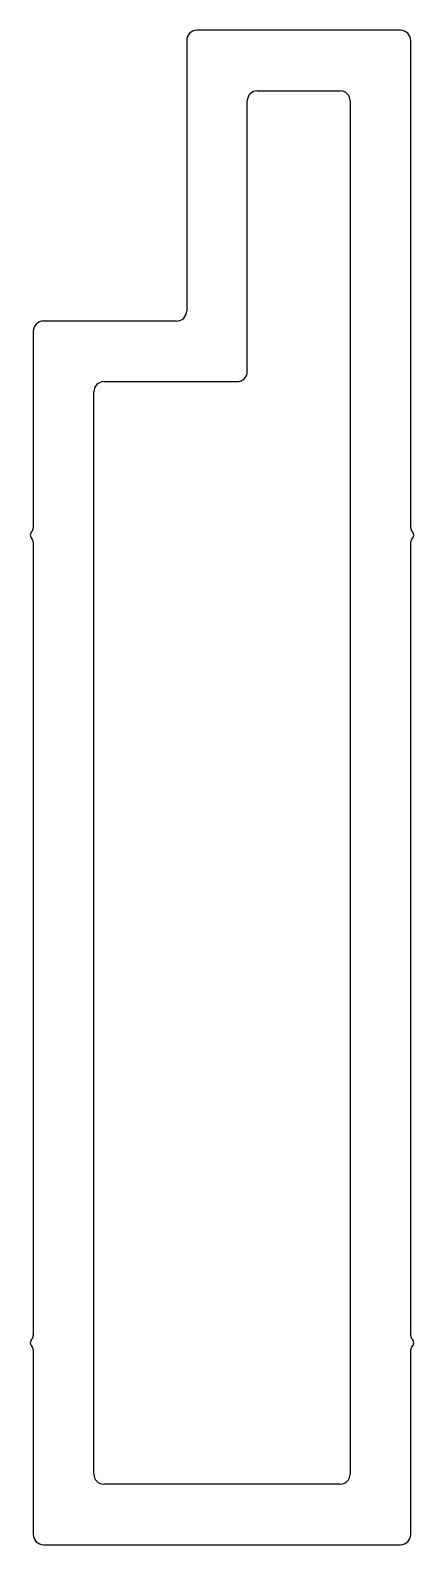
# Model space of a CAD drawing. Extents: x 2179.8 to 2198.8, y 1390.3 to 1465.3.
import ezdxf

# ---------------------------------------------------------------- set-up
doc = ezdxf.new("R2010")
doc.units = 0
doc.layers.get('0').update_dxf_attribs({"linetype": 'CONTINUOUS'})

msp = doc.modelspace()

# ---------------------------------------------------------------- linework, layer by layer
for p, q in [((2187.564, 1464.812), (2187.564, 1451.412)), ((2198.164, 1465.312), (2188.064, 1465.312)), ((2198.664, 1440.669), (2198.664, 1464.812)), ((2190.564, 1448.412), (2190.564, 1461.812)), ((2191.064, 1462.312), (2195.164, 1462.312)), ((2195.664, 1461.812), (2195.664, 1393.812)), ((2187.064, 1450.912), (2180.464, 1450.912)), ((2179.964, 1450.412), (2179.964, 1440.669)), ((2183.464, 1447.912), (2190.064, 1447.912)), ((2182.964, 1393.812), (2182.964, 1447.412)), ((2179.964, 1439.955), (2179.964, 1400.669)), ((2198.664, 1400.669), (2198.664, 1439.955)), ((2179.964, 1399.955), (2179.964, 1390.812)), ((2198.664, 1390.812), (2198.664, 1399.955)), ((2195.164, 1393.312), (2183.464, 1393.312)), ((2180.464, 1390.312), (2198.164, 1390.312))]:
    msp.add_line(p, q)
for centre, radius, start, end in [((2188.064, 1464.812), 0.5, 90, 180), ((2198.164, 1464.812), 0.5, 0, 90), ((2191.064, 1461.812), 0.5, 90, 180), ((2195.164, 1461.812), 0.5, 0, 90), ((2187.064, 1451.412), 0.5, 270, 0), ((2180.464, 1450.412), 0.5, 90, 180), ((2190.064, 1448.412), 0.5, 270, 0), ((2183.464, 1447.412), 0.5, 90, 180), ((2180.064, 1440.312), 0.25, 134.427, 225.573), ((2179.714, 1440.669), 0.25, 314.427, 0), ((2179.714, 1439.955), 0.25, 0, 45.573), ((2198.914, 1440.669), 0.25, 180, 225.573), ((2198.914, 1439.955), 0.25, 134.427, 180), ((2198.564, 1440.312), 0.25, 314.427, 45.573), ((2180.064, 1400.312), 0.25, 134.427, 225.573), ((2179.714, 1400.669), 0.25, 314.427, 360), ((2198.914, 1400.669), 0.25, 180, 225.573), ((2198.564, 1400.312), 0.25, 314.427, 45.573), ((2179.714, 1399.955), 0.25, 0, 45.573), ((2198.914, 1399.955), 0.25, 134.427, 180), ((2183.464, 1393.812), 0.5, 180, 270), ((2195.164, 1393.812), 0.5, 270, 0), ((2180.464, 1390.812), 0.5, 180, 270), ((2198.164, 1390.812), 0.5, 270, 0)]:
    msp.add_arc(centre, radius, start, end)

doc.saveas('drawing.dxf')
